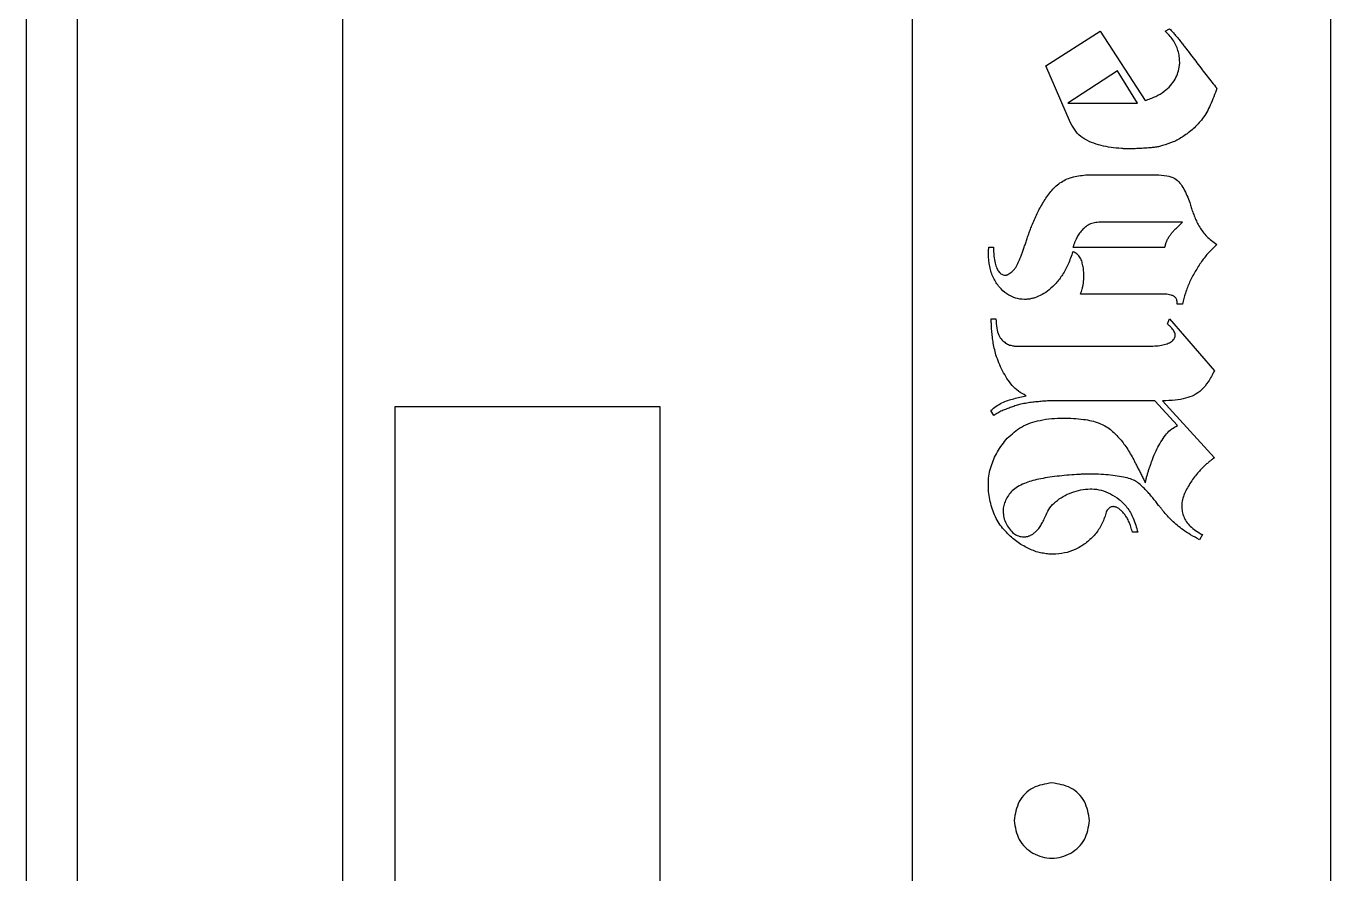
# Model space of a CAD drawing. Extents: x 0 to 594, y 2 to 599.
# Drawn here: x 547.37 to 594.12, y 241.24 to 271.62 of the extents above; entities that cross this region are included whole.
import ezdxf

# ---------------------------------------------------------------- set-up
doc = ezdxf.new("R2010")
doc.units = 0
doc.layers.add('area_engraving', color=7, linetype='CONTINUOUS')
doc.layers.add('cutting', color=7, linetype='CONTINUOUS')

msp = doc.modelspace()

# ---------------------------------------------------------------- linework, layer by layer
at = {"layer": 'area_engraving', "color": 7}
for points in [[(583.9019, 270.197742), (585.85488, 271.43952), (587.4579, 268.955964)], [(588.1804, 271.439522), (588.33844, 271.529832)], [(584.79373, 268.154454), (583.90191, 270.197743), (583.9019, 270.197742)], [(585.33547, 266.290717), (587.71743, 266.290717)], [(588.80128, 264.597395), (585.85488, 264.597395)], [(581.85862, 263.705559), (582.02796, 263.705559)], [(584.87275, 263.705572), (588.1691, 263.705572)], [(584.88403, 263.705572), (584.87275, 263.705572)], [(584.8839, 263.536226), (584.87275, 263.536239)], [(587.99959, 262.023515), (585.1435, 262.023515)], [(588.80108, 261.662273), (588.60917, 261.662273)], [(581.94889, 261.133294), (582.11823, 261.133294)], [(588.25937, 260.952669), (588.33837, 261.133292), (589.9414, 259.270625)], [(582.93099, 260.151159), (587.53685, 260.151159)], [(583.20201, 258.378791), (583.1907, 258.378805)], [(588.62068, 257.306348), (587.80788, 258.198171), (584.16157, 258.198171)], [(588.09002, 258.198181), (589.9414, 256.154892)], [(582.03925, 257.667591), (581.93765, 257.848213)], [(587.19829, 253.490701), (587.00638, 253.490701)], [(589.51242, 253.400395), (589.41082, 253.219773)]]:
    msp.add_lwpolyline(points, dxfattribs=at)
msp.add_lwpolyline([(584.69212, 268.865653), (587.18697, 268.865653), (586.47577, 270.01712)], close=True, dxfattribs=at)
for points, knots in [([(588.56422, 270.942811), (588.529877, 271.00567), (588.462065, 271.129789), (588.332943, 271.297612), (588.23111, 271.392347), (588.1804, 271.439522)], [0, 0, 0, 0, 0.214704, 0.423946, 0.631498, 0.631498, 0.631498, 0.631498]), ([(588.33844, 271.529832), (588.375428, 271.489869), (588.448646, 271.410763), (588.553976, 271.290249), (588.654768, 271.169046), (588.752936, 271.046534), (588.850827, 270.92239), (588.978732, 270.756681), (589.134122, 270.549804), (589.318747, 270.305392), (589.440617, 270.143003), (589.5012, 270.062277)], [0, 0, 0, 0, 0.163353, 0.323356, 0.4801, 0.636228, 0.794317, 0.954383, 1.264205, 1.570511, 1.873304, 1.873304, 1.873304, 1.873304]), ([(588.68839, 270.209031), (588.690604, 270.216104), (588.694729, 270.229282), (588.698719, 270.248182), (588.700037, 270.267555), (588.699589, 270.288059), (588.699702, 270.310636), (588.699854, 270.395271), (588.689613, 270.541848), (588.645108, 270.747863), (588.591346, 270.877434), (588.56422, 270.942811)], [0, 0, 0, 0, 0.02223, 0.04142, 0.057776, 0.080355, 0.102932, 0.125506, 0.334267, 0.542424, 0.754416, 0.754416, 0.754416, 0.754416]), ([(587.4579, 268.955964), (587.587164, 269.002021), (587.827829, 269.08777), (588.140452, 269.268342), (588.374356, 269.483264), (588.535684, 269.717424), (588.648903, 269.958047), (588.675397, 270.126444), (588.68839, 270.209031)], [0, 0, 0, 0, 0.411114, 0.765413, 1.075168, 1.355286, 1.614713, 1.864398, 1.864398, 1.864398, 1.864398]), ([(589.5012, 270.062277), (589.560847, 269.985652), (589.678614, 269.834365), (589.855432, 269.612295), (589.97352, 269.467613), (590.03178, 269.396232)], [0, 0, 0, 0, 0.29131, 0.575159, 0.851573, 0.851573, 0.851573, 0.851573]), ([(590.03178, 269.396232), (589.959522, 269.192935), (589.824586, 268.813293), (589.54716, 268.310785), (589.300524, 268.058174), (589.18511, 267.939965)], [0, 0, 0, 0, 0.64732, 1.208822, 1.702679, 1.702679, 1.702679, 1.702679]), ([(585.5388, 267.454543), (585.430993, 267.505061), (585.219936, 267.603961), (584.959426, 267.847778), (584.849465, 268.051299), (584.79373, 268.154454)], [0, 0, 0, 0, 0.355786, 0.696538, 1.046761, 1.046761, 1.046761, 1.046761]), ([(589.18511, 267.939965), (589.068403, 267.847556), (588.842927, 267.669023), (588.474048, 267.463412), (588.215868, 267.38154), (588.09009, 267.341654)], [0, 0, 0, 0, 0.446288, 0.862227, 1.257354, 1.257354, 1.257354, 1.257354]), ([(586.61124, 267.240054), (586.487618, 267.248727), (586.242706, 267.26591), (585.882367, 267.33748), (585.653031, 267.415622), (585.5388, 267.454543)], [0, 0, 0, 0, 0.371569, 0.736128, 1.097916, 1.097916, 1.097916, 1.097916]), ([(588.09009, 267.341654), (588.065055, 267.334336), (588.015192, 267.31976), (587.939764, 267.301714), (587.865119, 267.282961), (587.788959, 267.278259), (587.713802, 267.270153), (587.625724, 267.260714), (587.523533, 267.255346), (587.406911, 267.247463), (587.287783, 267.239793), (587.166131, 267.233259), (587.041919, 267.229559), (586.941133, 267.228695), (586.865457, 267.228762), (586.81654, 267.228812), (586.7672, 267.228576), (586.716558, 267.229579), (586.663797, 267.23328), (586.628786, 267.237792), (586.61124, 267.240054)], [0, 0, 0, 0, 0.078223, 0.155799, 0.232804, 0.308439, 0.384075, 0.45971, 0.574099, 0.690992, 0.810388, 0.932219, 1.056456, 1.183153, 1.23457, 1.283486, 1.329903, 1.38259, 1.435408, 1.488474, 1.488474, 1.488474, 1.488474]), ([(583.40507, 264.473206), (583.463769, 264.618548), (583.580565, 264.907739), (583.812032, 265.313864), (584.067448, 265.698956), (584.398887, 266.027654), (584.840067, 266.235054), (585.16479, 266.27154), (585.33547, 266.290717)], [0, 0, 0, 0, 0.469726, 0.934631, 1.399507, 1.85379, 2.316651, 2.829499, 2.829499, 2.829499, 2.829499]), ([(587.71743, 266.290717), (587.727052, 266.290717), (587.745452, 266.290717), (587.771786, 266.290717), (587.796026, 266.290716), (587.819011, 266.290719), (587.841578, 266.290709), (587.982102, 266.290939), (588.214658, 266.275417), (588.516822, 266.186164), (588.721326, 266.005568), (588.849085, 265.786042), (588.969235, 265.553229), (589.029649, 265.384272), (589.06075, 265.297295)], [0, 0, 0, 0, 0.028867, 0.0552, 0.079, 0.101589, 0.124156, 0.1467, 0.523159, 0.821859, 1.071785, 1.319509, 1.58035, 1.857087, 1.857087, 1.857087, 1.857087]), ([(589.06075, 265.297295), (589.068572, 265.269244), (589.084494, 265.212144), (589.111192, 265.1257), (589.138393, 265.038559), (589.171435, 264.95258), (589.205024, 264.865916), (589.254055, 264.747465), (589.316252, 264.594834), (589.416242, 264.418017), (589.53175, 264.245339), (589.66983, 264.08013), (589.837179, 263.928574), (589.965201, 263.84118), (590.03157, 263.795873)], [0, 0, 0, 0, 0.087357, 0.177823, 0.271428, 0.361118, 0.454056, 0.550265, 0.745766, 0.947882, 1.158358, 1.368425, 1.592186, 1.833069, 1.833069, 1.833069, 1.833069]), ([(585.85488, 264.597395), (585.783707, 264.593726), (585.647336, 264.586696), (585.455882, 264.520936), (585.298691, 264.410861), (585.171224, 264.278618), (585.062986, 264.139339), (585.001816, 264.022961), (584.963687, 263.941183), (584.944155, 263.892399), (584.931774, 263.841677), (584.908059, 263.796988), (584.893334, 263.751356), (584.887102, 263.720687), (584.88403, 263.705572)], [0, 0, 0, 0, 0.213052, 0.40822, 0.597827, 0.7832, 0.957803, 1.12508, 1.176157, 1.228564, 1.282504, 1.331925, 1.379528, 1.425789, 1.425789, 1.425789, 1.425789]), ([(588.1691, 263.705572), (588.18021, 263.74937), (588.201981, 263.8352), (588.2515, 263.956533), (588.313376, 264.066609), (588.382647, 264.166061), (588.453875, 264.256937), (588.52101, 264.329497), (588.580421, 264.386784), (588.628798, 264.432575), (588.678236, 264.472338), (588.719908, 264.516548), (588.7616, 264.557618), (588.788331, 264.584414), (588.80128, 264.597395)], [0, 0, 0, 0, 0.135432, 0.265404, 0.391734, 0.513507, 0.628693, 0.737877, 0.809716, 0.876289, 0.937654, 0.999728, 1.058267, 1.113269, 1.113269, 1.113269, 1.113269]), ([(582.02796, 263.705559), (582.032073, 263.596702), (582.03945, 263.401467), (582.077126, 263.142728), (582.1392, 262.949078), (582.221258, 262.815303), (582.313717, 262.728066), (582.395454, 262.699882), (582.445702, 262.70077), (582.468033, 262.701636), (582.489874, 262.69804), (582.507573, 262.70944), (582.52654, 262.716265), (582.566304, 262.728925), (582.618923, 262.769472), (582.690885, 262.824855), (582.764587, 262.891224), (582.828363, 262.974913), (582.885561, 263.069437), (582.923115, 263.156627), (582.953637, 263.227639), (582.975969, 263.280418), (583.000527, 263.335233), (583.021447, 263.395275), (583.044415, 263.459097), (583.074888, 263.551826), (583.120366, 263.671654), (583.172357, 263.822427), (583.225956, 263.979611), (583.278783, 264.142934), (583.33921, 264.308518), (583.383043, 264.418126), (583.40507, 264.473206)], [0, 0, 0, 0, 0.326666, 0.585873, 0.782222, 0.932202, 1.052207, 1.157341, 1.17993, 1.202496, 1.225041, 1.243005, 1.263255, 1.285836, 1.367609, 1.458701, 1.559873, 1.663505, 1.773214, 1.89052, 1.94784, 2.005151, 2.062454, 2.127935, 2.195769, 2.265967, 2.420709, 2.580181, 2.744401, 2.918924, 3.095101, 3.273059, 3.273059, 3.273059, 3.273059]), ([(583.50679, 261.888061), (583.486732, 261.882991), (583.446615, 261.87285), (583.386265, 261.858583), (583.327091, 261.84069), (583.265977, 261.836701), (583.205829, 261.832345), (583.054078, 261.829274), (582.808777, 261.862907), (582.495502, 262.019601), (582.224143, 262.268731), (582.006275, 262.602915), (581.877715, 263.019389), (581.847002, 263.327604), (581.847328, 263.500276), (581.847317, 263.51909), (581.847326, 263.537903), (581.847292, 263.556717), (581.847406, 263.575528), (581.847053, 263.592274), (581.848249, 263.607897), (581.851568, 263.623285), (581.861387, 263.63933), (581.857784, 263.660585), (581.858829, 263.682939), (581.85869, 263.698019), (581.85862, 263.705559)], [0, 0, 0, 0, 0.062056, 0.124116, 0.18618, 0.246708, 0.307032, 0.367256, 0.701992, 1.036899, 1.40191, 1.795394, 2.219024, 2.696922, 2.718247, 2.73706, 2.753362, 2.774687, 2.7935, 2.809802, 2.824908, 2.840425, 2.856735, 2.879314, 2.901891, 2.924465, 2.924465, 2.924465, 2.924465]), ([(590.03157, 263.795873), (589.933546, 263.703576), (589.734745, 263.516391), (589.474048, 263.189152), (589.327393, 262.947976), (589.25263, 262.825028)], [0, 0, 0, 0, 0.403568, 0.818469, 1.249937, 1.249937, 1.249937, 1.249937]), ([(584.87275, 263.536239), (584.818865, 263.386112), (584.717016, 263.102355), (584.520513, 262.71855), (584.353364, 262.50717), (584.27443, 262.40735)], [0, 0, 0, 0, 0.478463, 0.904345, 1.285415, 1.285415, 1.285415, 1.285415]), ([(585.1887, 263.208848), (585.166822, 263.259276), (585.125097, 263.35545), (585.018951, 263.472706), (584.928771, 263.515121), (584.8839, 263.536226)], [0, 0, 0, 0, 0.164357, 0.313458, 0.461121, 0.461121, 0.461121, 0.461121]), ([(585.1435, 262.023515), (585.155712, 262.052594), (585.181144, 262.113151), (585.210469, 262.211604), (585.235324, 262.318391), (585.254, 262.431501), (585.265268, 262.548413), (585.269604, 262.69087), (585.261953, 262.855071), (585.237075, 263.037075), (585.204632, 263.152274), (585.1887, 263.208848)], [0, 0, 0, 0, 0.094558, 0.196921, 0.307674, 0.423361, 0.540559, 0.659779, 0.850638, 1.033169, 1.209312, 1.209312, 1.209312, 1.209312]), ([(589.25263, 262.825028), (589.184733, 262.69967), (589.050795, 262.452382), (588.898257, 262.062143), (588.833292, 261.794821), (588.80108, 261.662273)], [0, 0, 0, 0, 0.427471, 0.843256, 1.252175, 1.252175, 1.252175, 1.252175]), ([(584.27443, 262.40735), (584.193136, 262.32708), (584.038534, 262.174424), (583.780214, 261.994161), (583.595371, 261.922434), (583.50679, 261.888061)], [0, 0, 0, 0, 0.342582, 0.651511, 0.935784, 0.935784, 0.935784, 0.935784]), ([(588.60917, 261.662273), (588.609274, 261.704782), (588.609463, 261.781694), (588.567521, 261.88691), (588.48534, 261.950006), (588.390393, 261.985441), (588.288151, 262.011784), (588.206837, 262.024286), (588.150072, 262.023418), (588.119976, 262.023541), (588.089875, 262.023508), (588.059775, 262.023517), (588.029675, 262.023515), (588.009616, 262.023515), (587.99959, 262.023515)], [0, 0, 0, 0, 0.12699, 0.229768, 0.325972, 0.427766, 0.532725, 0.642718, 0.67284, 0.70294, 0.733018, 0.76314, 0.79324, 0.823318, 0.823318, 0.823318, 0.823318]), ([(582.11826, 259.84636), (582.097258, 259.925578), (582.055951, 260.08138), (582.010958, 260.315196), (581.981217, 260.543205), (581.964027, 260.758488), (581.951462, 260.9542), (581.949707, 261.076415), (581.94889, 261.133294)], [0, 0, 0, 0, 0.245809, 0.483442, 0.713705, 0.935268, 1.131268, 1.301898, 1.301898, 1.301898, 1.301898]), ([(582.11823, 261.133294), (582.123893, 261.021377), (582.133971, 260.822208), (582.197894, 260.55865), (582.318417, 260.377704), (582.459408, 260.266179), (582.604774, 260.187323), (582.720847, 260.172138), (582.791563, 260.155661), (582.82181, 260.151991), (582.849903, 260.150988), (582.876664, 260.151205), (582.902997, 260.151146), (582.921383, 260.151154), (582.93099, 260.151159)], [0, 0, 0, 0, 0.336145, 0.598205, 0.802414, 0.97442, 1.134288, 1.291014, 1.321783, 1.352117, 1.382221, 1.406065, 1.432399, 1.461221, 1.461221, 1.461221, 1.461221]), ([(588.24805, 260.241469), (588.302704, 260.263883), (588.400288, 260.303903), (588.510003, 260.406434), (588.547984, 260.514299), (588.535679, 260.598981), (588.51222, 260.663907), (588.47317, 260.73137), (588.417813, 260.802035), (588.345702, 260.877329), (588.289496, 260.926379), (588.25937, 260.952669)], [0, 0, 0, 0, 0.176145, 0.314507, 0.438272, 0.500192, 0.568026, 0.644407, 0.732959, 0.836765, 0.956673, 0.956673, 0.956673, 0.956673]), ([(587.53685, 260.151159), (587.626787, 260.153005), (587.796366, 260.156485), (588.035438, 260.184008), (588.180234, 260.223141), (588.24805, 260.241469)], [0, 0, 0, 0, 0.269867, 0.508837, 0.719356, 0.719356, 0.719356, 0.719356]), ([(582.51337, 258.999694), (582.458632, 259.090338), (582.350209, 259.269883), (582.217421, 259.55347), (582.151187, 259.749105), (582.11826, 259.84636)], [0, 0, 0, 0, 0.317545, 0.628985, 0.936868, 0.936868, 0.936868, 0.936868]), ([(583.1907, 258.378805), (583.099854, 258.430251), (582.919996, 258.532105), (582.688726, 258.743926), (582.572124, 258.913998), (582.51337, 258.999694)], [0, 0, 0, 0, 0.312588, 0.618871, 0.929943, 0.929943, 0.929943, 0.929943]), ([(589.9414, 259.270625), (589.87253, 259.136946), (589.746052, 258.891445), (589.504253, 258.590184), (589.224776, 258.385636), (588.896517, 258.274998), (588.516023, 258.208218), (588.239225, 258.201696), (588.09002, 258.198181)], [0, 0, 0, 0, 0.450413, 0.82718, 1.148112, 1.474322, 1.856666, 2.303776, 2.303776, 2.303776, 2.303776]), ([(581.93765, 257.848213), (582.000569, 257.901995), (582.123411, 258.006998), (582.329318, 258.129158), (582.544083, 258.211823), (582.761146, 258.274536), (582.979324, 258.331957), (583.127441, 258.363108), (583.20201, 258.378791)], [0, 0, 0, 0, 0.248003, 0.484202, 0.713859, 0.936484, 1.161918, 1.390485, 1.390485, 1.390485, 1.390485]), ([(583.0101, 258.073991), (582.95267, 258.058194), (582.837866, 258.026615), (582.66831, 257.970096), (582.557521, 257.926477), (582.5021, 257.904657)], [0, 0, 0, 0, 0.178671, 0.357164, 0.535832, 0.535832, 0.535832, 0.535832]), ([(583.64228, 258.164301), (583.573644, 258.158228), (583.434321, 258.145901), (583.223367, 258.115505), (583.081907, 258.087969), (583.0101, 258.073991)], [0, 0, 0, 0, 0.206686, 0.419552, 0.638998, 0.638998, 0.638998, 0.638998]), ([(584.16157, 258.198171), (584.110545, 258.197337), (584.001699, 258.195559), (583.828495, 258.183565), (583.70663, 258.170958), (583.64228, 258.164301)], [0, 0, 0, 0, 0.153074, 0.326539, 0.520618, 0.520618, 0.520618, 0.520618]), ([(582.5021, 257.904657), (582.446065, 257.883532), (582.335942, 257.842017), (582.180462, 257.762932), (582.085897, 257.699085), (582.03925, 257.667591)], [0, 0, 0, 0, 0.179585, 0.352928, 0.521671, 0.521671, 0.521671, 0.521671]), ([(582.52469, 256.854793), (582.684825, 257.001313), (583.021818, 257.309653), (583.738158, 257.535103), (584.494157, 257.594426), (585.206707, 257.554427), (585.785905, 257.435225), (586.222518, 257.194549), (586.536031, 256.868161), (586.819825, 256.506377), (586.972514, 256.230113), (587.05153, 256.087148)], [0, 0, 0, 0, 0.644484, 1.35627, 2.195498, 2.91564, 3.492453, 3.954071, 4.385159, 4.84127, 5.330455, 5.330455, 5.330455, 5.330455]), ([(588.06752, 256.787059), (588.118461, 256.865311), (588.215444, 257.014288), (588.402923, 257.195951), (588.549559, 257.270291), (588.62068, 257.306348)], [0, 0, 0, 0, 0.279816, 0.532721, 0.770914, 0.770914, 0.770914, 0.770914]), ([(581.99411, 254.303502), (581.964676, 254.396581), (581.906052, 254.581969), (581.858384, 254.870386), (581.847171, 255.071414), (581.847357, 255.181946), (581.847348, 255.200763), (581.847351, 255.219997), (581.847345, 255.240485), (581.847366, 255.263061), (581.846674, 255.46606), (581.926137, 255.849102), (582.150979, 256.389271), (582.397572, 256.696445), (582.52469, 256.854793)], [0, 0, 0, 0, 0.292559, 0.582698, 0.874156, 0.895482, 0.914299, 0.930606, 0.953185, 0.975762, 0.998336, 1.562122, 2.131824, 2.737973, 2.737973, 2.737973, 2.737973]), ([(587.46922, 255.263059), (587.477301, 255.301173), (587.493711, 255.378575), (587.5241, 255.495246), (587.559391, 255.614283), (587.598558, 255.73575), (587.63994, 255.85994), (587.701349, 256.037892), (587.787274, 256.265728), (587.914966, 256.534307), (588.016767, 256.702971), (588.06752, 256.787059)], [0, 0, 0, 0, 0.116871, 0.237344, 0.361566, 0.489305, 0.6202, 0.75427, 1.054062, 1.350286, 1.644806, 1.644806, 1.644806, 1.644806]), ([(587.05153, 256.087148), (587.072233, 256.043985), (587.114287, 255.956308), (587.182128, 255.824604), (587.230286, 255.736671), (587.25473, 255.692037)], [0, 0, 0, 0, 0.143611, 0.291711, 0.444375, 0.444375, 0.444375, 0.444375]), ([(589.9414, 256.154892), (589.921243, 256.139961), (589.875268, 256.105905), (589.800206, 256.045373), (589.713032, 255.971375), (589.612099, 255.890523), (589.510884, 255.791693), (589.445106, 255.718769), (589.41082, 255.680758)], [0, 0, 0, 0, 0.07525, 0.17163, 0.289199, 0.418322, 0.55937, 0.712935, 0.712935, 0.712935, 0.712935]), ([(584.04864, 255.454969), (583.940097, 255.439298), (583.736057, 255.409839), (583.452793, 255.346463), (583.191583, 255.264859), (582.954808, 255.158014), (582.745645, 255.019165), (582.589869, 254.85399), (582.479466, 254.676048), (582.408219, 254.492756), (582.377586, 254.363489), (582.377891, 254.293884), (582.377876, 254.282595), (582.377881, 254.271305), (582.377879, 254.260015), (582.377886, 254.248724), (582.377658, 254.164644), (582.394218, 254.009394), (582.470083, 253.791425), (582.558574, 253.666986), (582.60366, 253.603584)], [0, 0, 0, 0, 0.328915, 0.618298, 0.869796, 1.148733, 1.395056, 1.617764, 1.824514, 2.018772, 2.207475, 2.216256, 2.227546, 2.241345, 2.250126, 2.261416, 2.275215, 2.502383, 2.726145, 2.958571, 2.958571, 2.958571, 2.958571]), ([(585.0985, 255.556569), (584.979284, 255.550335), (584.743024, 255.53798), (584.392721, 255.5043), (584.16267, 255.471318), (584.04864, 255.454969)], [0, 0, 0, 0, 0.358113, 0.709701, 1.055261, 1.055261, 1.055261, 1.055261]), ([(586.54348, 255.488839), (586.437022, 255.504811), (586.217315, 255.537773), (585.874078, 255.562324), (585.615318, 255.568076), (585.448457, 255.567851), (585.380723, 255.567807), (585.312568, 255.568076), (585.243124, 255.567012), (585.17158, 255.563243), (585.123156, 255.558821), (585.0985, 255.556569)], [0, 0, 0, 0, 0.322849, 0.66629, 1.031406, 1.099139, 1.166872, 1.234606, 1.303605, 1.375201, 1.449471, 1.449471, 1.449471, 1.449471]), ([(587.9433, 254.450261), (587.910148, 254.495221), (587.843628, 254.585434), (587.73812, 254.717185), (587.624306, 254.848955), (587.502882, 254.988045), (587.357442, 255.125135), (587.210951, 255.26211), (587.029576, 255.37244), (586.805885, 255.443777), (586.636755, 255.472821), (586.54348, 255.488839)], [0, 0, 0, 0, 0.167576, 0.33624, 0.506169, 0.690023, 0.8896, 1.10565, 1.290219, 1.521083, 1.804962, 1.804962, 1.804962, 1.804962]), ([(587.25473, 255.692037), (587.277726, 255.646045), (587.324554, 255.552389), (587.396051, 255.409397), (587.444551, 255.312396), (587.46922, 255.263059)], [0, 0, 0, 0, 0.154261, 0.314132, 0.479612, 0.479612, 0.479612, 0.479612]), ([(589.41082, 255.680758), (589.361363, 255.625954), (589.260788, 255.514505), (589.125227, 255.328954), (589.045199, 255.195571), (589.00442, 255.127603)], [0, 0, 0, 0, 0.221362, 0.450161, 0.68789, 0.68789, 0.68789, 0.68789]), ([(583.65353, 253.626168), (583.684056, 253.67037), (583.74936, 253.76493), (583.835425, 253.928123), (583.92035, 254.136142), (584.042274, 254.371859), (584.255344, 254.592983), (584.522133, 254.776258), (584.826365, 254.920502), (585.154588, 255.010926), (585.382629, 255.037405), (585.501143, 255.037277), (585.508677, 255.03728), (585.516629, 255.037279), (585.525836, 255.03728), (585.537136, 255.037273), (585.659866, 255.03759), (585.895369, 255.001826), (586.232091, 254.876721), (586.430013, 254.736941), (586.53224, 254.664745)], [0, 0, 0, 0, 0.16107, 0.344569, 0.551779, 0.835886, 1.134088, 1.461887, 1.803036, 2.139015, 2.479493, 2.487027, 2.49456, 2.502093, 2.510882, 2.522182, 2.535993, 2.879068, 3.229205, 3.603239, 3.603239, 3.603239, 3.603239]), ([(589.00442, 255.127603), (588.965121, 255.060123), (588.888154, 254.927965), (588.816917, 254.713814), (588.778072, 254.563593), (588.778663, 254.48037), (588.778634, 254.465319), (588.778641, 254.452356), (588.778639, 254.440648), (588.778643, 254.429357), (588.778565, 254.358988), (588.783194, 254.228772), (588.839626, 254.044475), (588.934059, 253.864934), (589.077964, 253.693968), (589.274067, 253.53513), (589.429359, 253.447347), (589.51242, 253.400395)], [0, 0, 0, 0, 0.233452, 0.457214, 0.67666, 0.691713, 0.706766, 0.72182, 0.730601, 0.741891, 0.75569, 0.941752, 1.129901, 1.328532, 1.546786, 1.795397, 2.081286, 2.081286, 2.081286, 2.081286]), ([(582.40051, 253.581013), (582.343335, 253.653184), (582.228909, 253.797622), (582.092199, 254.041326), (582.027003, 254.215583), (581.99411, 254.303502)], [0, 0, 0, 0, 0.27595, 0.552265, 0.833636, 0.833636, 0.833636, 0.833636]), ([(586.81446, 253.998701), (586.787268, 254.040617), (586.735871, 254.119843), (586.650407, 254.224387), (586.570875, 254.28764), (586.517658, 254.33814), (586.475526, 254.364692), (586.431628, 254.383217), (586.388058, 254.395431), (586.346486, 254.403185), (586.30003, 254.406725), (586.247698, 254.399363), (586.19228, 254.371558), (586.146931, 254.324578), (586.096965, 254.272538), (586.063784, 254.197372), (586.052743, 254.141544), (586.04682, 254.111592)], [0, 0, 0, 0, 0.14994, 0.283405, 0.402467, 0.454016, 0.503079, 0.550862, 0.596506, 0.638578, 0.677559, 0.735917, 0.794815, 0.859617, 0.930764, 1.009875, 1.101453, 1.101453, 1.101453, 1.101453]), ([(586.53224, 254.664745), (586.630971, 254.573978), (586.84075, 254.381122), (587.059479, 253.969748), (587.149755, 253.6582), (587.19829, 253.490701)], [0, 0, 0, 0, 0.400036, 0.849974, 1.373159, 1.373159, 1.373159, 1.373159]), ([(588.1126, 254.247061), (588.102826, 254.257374), (588.083214, 254.278068), (588.056401, 254.311829), (588.034158, 254.350596), (588.00382, 254.384502), (587.974178, 254.418759), (587.953451, 254.439905), (587.9433, 254.450261)], [0, 0, 0, 0, 0.042623, 0.085523, 0.128991, 0.176189, 0.221499, 0.264982, 0.264982, 0.264982, 0.264982]), ([(586.04682, 254.111592), (585.995382, 253.977321), (585.893908, 253.712438), (585.646576, 253.359904), (585.432293, 253.176639), (585.32433, 253.084303)], [0, 0, 0, 0, 0.430364, 0.849001, 1.274113, 1.274113, 1.274113, 1.274113]), ([(587.00638, 253.490701), (586.988484, 253.554939), (586.954393, 253.677305), (586.891461, 253.847942), (586.839229, 253.950207), (586.81446, 253.998701)], [0, 0, 0, 0, 0.200037, 0.381052, 0.544303, 0.544303, 0.544303, 0.544303]), ([(588.60931, 253.739061), (588.546722, 253.79389), (588.424746, 253.900744), (588.258109, 254.070061), (588.16028, 254.189062), (588.1126, 254.247061)], [0, 0, 0, 0, 0.249584, 0.486412, 0.711579, 0.711579, 0.711579, 0.711579]), ([(585.32433, 253.084303), (585.205518, 253.007597), (584.971989, 252.856831), (584.573016, 252.728829), (584.266396, 252.696992), (584.063618, 252.702173), (583.96563, 252.70962), (583.865697, 252.72288), (583.764253, 252.739538), (583.662558, 252.762319), (583.526345, 252.799579), (583.358408, 252.866914), (583.158228, 252.964757), (582.960404, 253.08308), (582.766407, 253.224307), (582.577246, 253.390438), (582.46046, 253.516368), (582.40051, 253.581013)], [0, 0, 0, 0, 0.422729, 0.830883, 1.243253, 1.341125, 1.439254, 1.537895, 1.643472, 1.747551, 1.850414, 2.066816, 2.288958, 2.518484, 2.757332, 3.007956, 3.272316, 3.272316, 3.272316, 3.272316]), ([(582.60366, 253.603584), (582.651182, 253.547929), (582.740888, 253.442868), (582.919773, 253.342418), (583.061454, 253.319355), (583.151464, 253.32218), (583.192777, 253.326573), (583.23703, 253.330609), (583.278931, 253.347804), (583.320354, 253.362447), (583.383923, 253.385299), (583.461998, 253.442178), (583.561232, 253.524054), (583.621734, 253.590991), (583.65353, 253.626168)], [0, 0, 0, 0, 0.218216, 0.411926, 0.601432, 0.640317, 0.681881, 0.726249, 0.772644, 0.816687, 0.858393, 0.974607, 1.102771, 1.244729, 1.244729, 1.244729, 1.244729]), ([(589.41082, 253.219773), (589.303493, 253.277837), (589.102841, 253.38639), (588.832701, 253.557326), (588.67982, 253.681699), (588.60931, 253.739061)], [0, 0, 0, 0, 0.366101, 0.684443, 0.956942, 0.956942, 0.956942, 0.956942])]:
    msp.add_open_spline(points, degree=3, knots=knots, dxfattribs=at)
at = {"layer": 'cutting', "color": 5}
for points in [[(579.12061, 595.17043), (579.12061, 240.15693)], [(594.11749, 240.15693), (594.11749, 595.17043)], [(547.372481, 295.59044), (547.372481, 229.96845)], [(549.215511, 290.13727), (558.711031, 290.13727), (558.711031, 218.172702)], [(549.215511, 227.67237), (549.215511, 290.13727)], [(570.08426, 257.986608), (560.588, 257.986608)], [(560.588, 257.986608), (560.588, 195.520088)], [(570.08426, 186.022), (570.08426, 257.986608)]]:
    msp.add_lwpolyline(points, dxfattribs=at)
for points, knots in [([(584.11957, 244.50602), (583.883561, 244.468507), (583.417846, 244.394484), (582.881385, 243.85802), (582.807362, 243.392308), (582.76985, 243.1563)], [0, 0, 0, 0, 0.704572, 1.390324, 2.094891, 2.094891, 2.094891, 2.094891]), ([(585.46929, 243.1563), (585.431777, 243.392308), (585.357753, 243.858021), (584.821291, 244.394483), (584.355578, 244.468507), (584.11957, 244.50602)], [0, 0, 0, 0, 0.704568, 1.390321, 2.094889, 2.094889, 2.094889, 2.094889]), ([(582.76985, 243.1563), (582.807362, 242.91885), (582.881385, 242.450291), (583.417846, 241.934929), (584.119569, 241.741537), (584.82129, 241.93493), (585.357753, 242.45029), (585.431777, 242.91885), (585.46929, 243.1563)], [0, 0, 0, 0, 0.704567, 1.390319, 2.094891, 2.799459, 3.485212, 4.18978, 4.18978, 4.18978, 4.18978])]:
    msp.add_open_spline(points, degree=3, knots=knots, dxfattribs=at)

doc.saveas('drawing.dxf')
